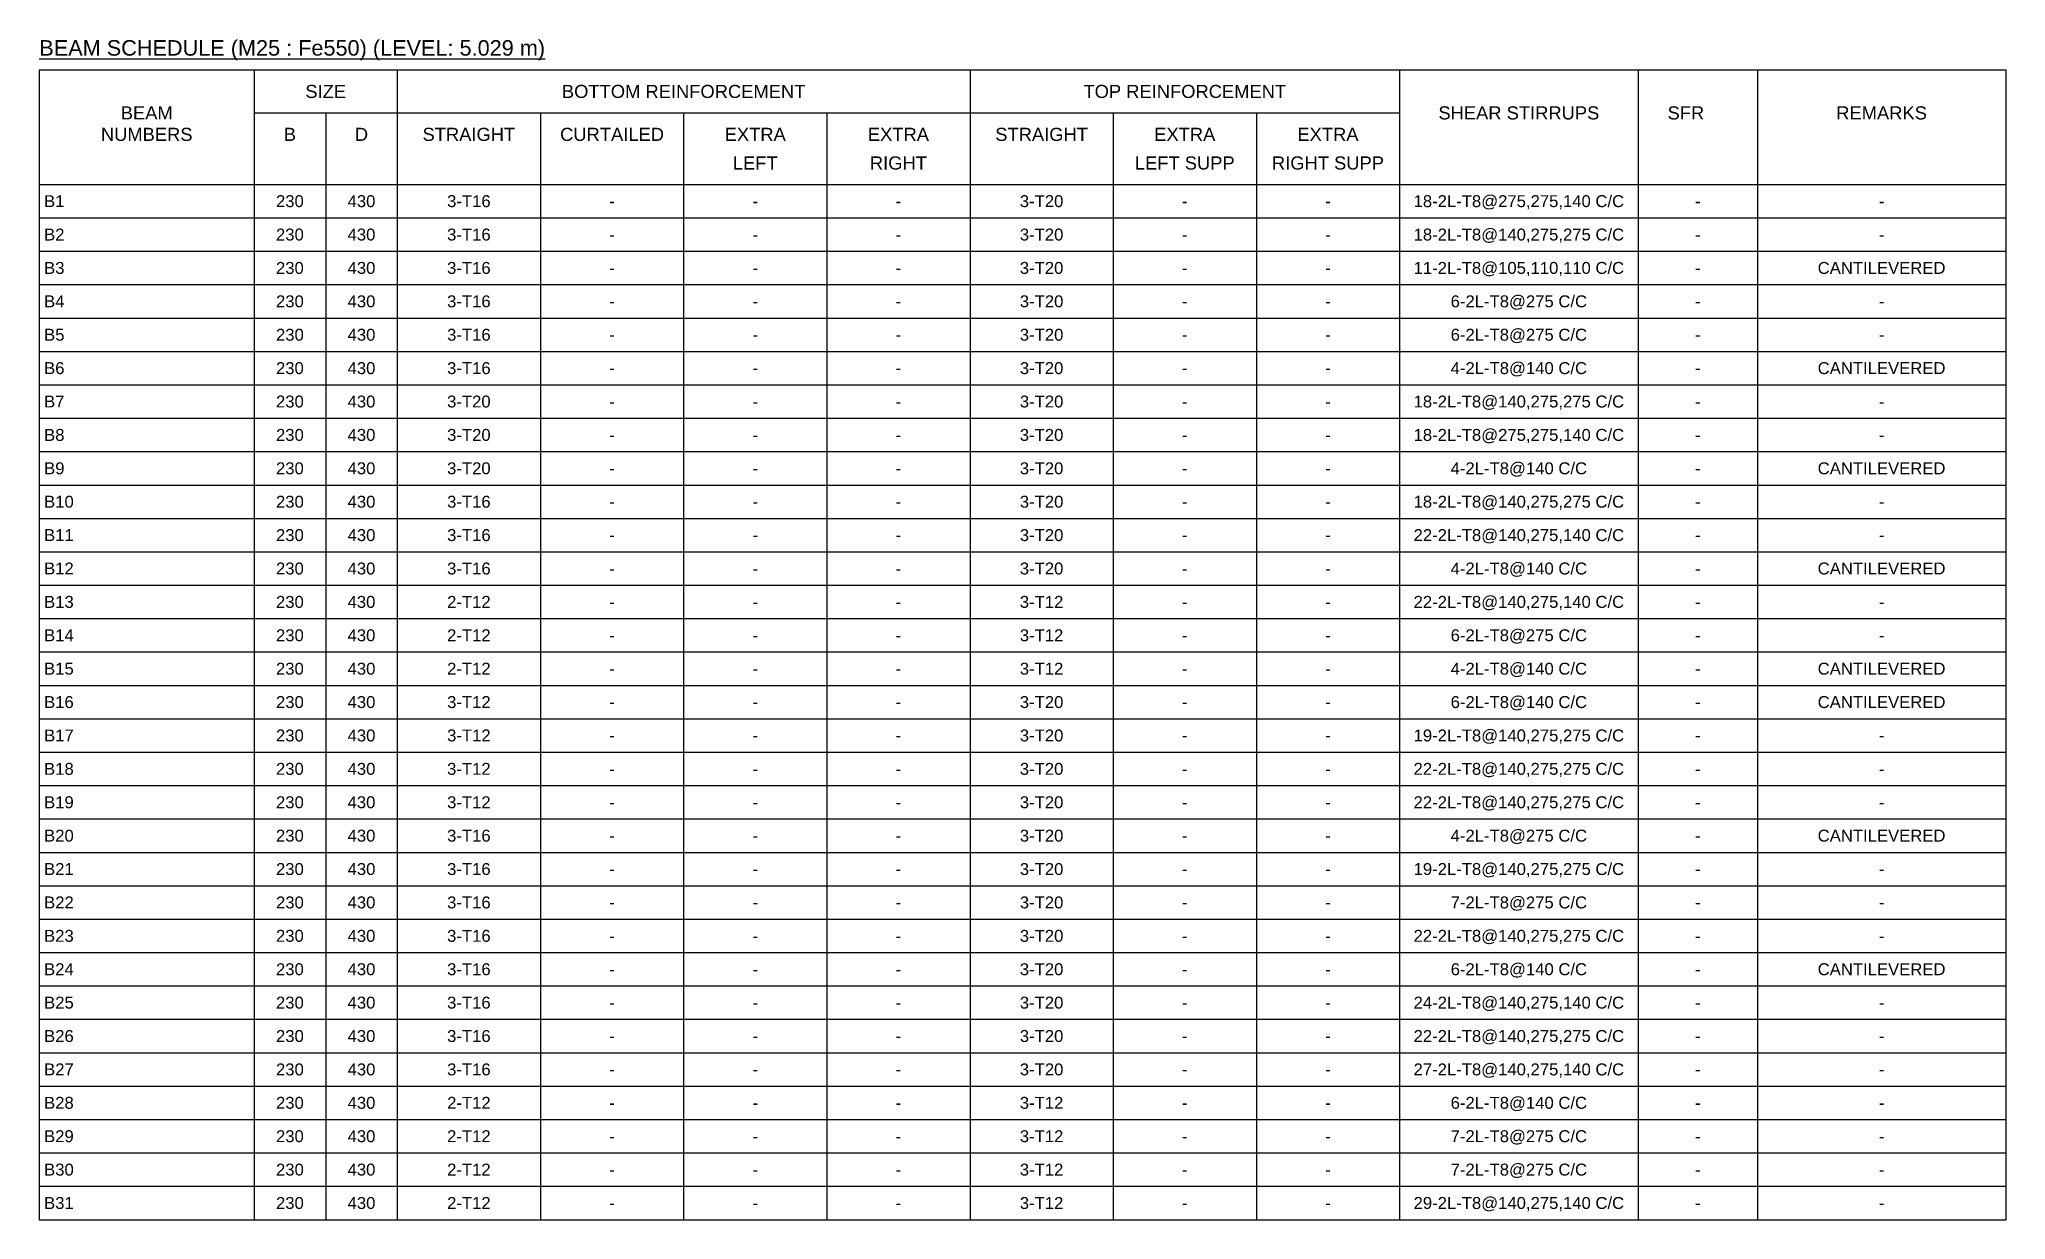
# Model space of a CAD drawing. Header units: inches. Extents: x 0 to 41200, y -24100 to 642.
import ezdxf
from ezdxf.enums import TextEntityAlignment as Align

# ---------------------------------------------------------------- set-up
doc = ezdxf.new("R2010")
doc.units = ezdxf.units.IN
doc.header["$MEASUREMENT"] = 0
for name, color, linetype in [('Schedule Border', 60, 'Continuous'), ('Schedule Header', 4, 'Continuous'), ('Schedule Line', 60, 'Continuous'), ('Text', 31, 'Continuous')]:
    doc.layers.add(name, color=color, linetype=linetype)
doc.styles.add('SC-FGT2', font='sanss___.ttf')
doc.styles.add('SC-FTG1', font='sanss___.ttf')

msp = doc.modelspace()

# ---------------------------------------------------------------- linework, layer by layer
at = {"layer": 'Schedule Border'}
for p, q in [((0, 0), (41200, 0)), ((0, 0), (0, -24100)), ((4500, 0), (4500, -24100)), ((7500, 0), (7500, -24100)), ((19500, 0), (19500, -24100)), ((28500, 0), (28500, -24100)), ((33500, 0), (33500, -24100)), ((36000, 0), (36000, -24100)), ((41200, 0), (41200, -24100)), ((0, -2400), (41200, -2400)), ((0, -24100), (41200, -24100))]:
    msp.add_line(p, q, dxfattribs=at)
at = {"layer": 'Schedule Line'}
for p, q in [((4500, -900), (28500, -900)), ((6000, -900), (6000, -24100)), ((10500, -900), (10500, -24100)), ((13500, -900), (13500, -24100)), ((16500, -900), (16500, -24100)), ((22500, -900), (22500, -24100)), ((25500, -900), (25500, -24100)), ((0, -3100), (41200, -3100)), ((0, -3800), (41200, -3800)), ((0, -4500), (41200, -4500)), ((0, -5200), (41200, -5200)), ((0, -5900), (41200, -5900)), ((0, -6600), (41200, -6600)), ((0, -7300), (41200, -7300)), ((0, -8000), (41200, -8000)), ((0, -8700), (41200, -8700)), ((0, -9400), (41200, -9400)), ((0, -10100), (41200, -10100)), ((0, -10800), (41200, -10800)), ((0, -11500), (41200, -11500)), ((0, -12200), (41200, -12200)), ((0, -12900), (41200, -12900)), ((0, -13600), (41200, -13600)), ((0, -14300), (41200, -14300)), ((0, -15000), (41200, -15000)), ((0, -15700), (41200, -15700)), ((0, -16400), (41200, -16400)), ((0, -17100), (41200, -17100)), ((0, -17800), (41200, -17800)), ((0, -18500), (41200, -18500)), ((0, -19200), (41200, -19200)), ((0, -19900), (41200, -19900)), ((0, -20600), (41200, -20600)), ((0, -21300), (41200, -21300)), ((0, -22000), (41200, -22000)), ((0, -22700), (41200, -22700)), ((0, -23400), (41200, -23400))]:
    msp.add_line(p, q, dxfattribs=at)

# ---------------------------------------------------------------- texts
at = {"layer": 'Schedule Header', "style": 'SC-FTG1'}
msp.add_text('%%UBEAM SCHEDULE (M25 : Fe550) (LEVEL: 5.029 m)', height=325, dxfattribs=at).set_placement((0, 300))
for s, p in [('SIZE', (6000, -450)), ('BOTTOM REINFORCEMENT', (13500, -450)), ('TOP REINFORCEMENT', (24000, -450)), ('BEAM', (2250, -900)), ('SHEAR STIRRUPS', (31000, -900)), ('SFR', (34500, -900)), ('REMARKS', (38600, -900)), ('NUMBERS', (2250, -1350)), ('B', (5250, -1350)), ('D', (6750, -1350)), ('STRAIGHT', (9000, -1350)), ('CURTAILED', (12000, -1350)), ('EXTRA', (15000, -1350)), ('EXTRA', (18000, -1350)), ('STRAIGHT', (21000, -1350)), ('EXTRA', (24000, -1350)), ('EXTRA', (27000, -1350)), ('LEFT', (15000, -1950)), ('RIGHT', (18000, -1950)), ('LEFT SUPP', (24000, -1950)), ('RIGHT SUPP', (27000, -1950))]:
    msp.add_text(s, height=275, dxfattribs=at).set_placement(p, align=Align.MIDDLE)
at = {"layer": 'Text', "style": 'SC-FGT2'}
for s, p in [('B1', (100, -2750)), ('B2', (100, -3450)), ('B3', (100, -4150)), ('B4', (100, -4850)), ('B5', (100, -5550)), ('B6', (100, -6250)), ('B7', (100, -6950)), ('B8', (100, -7650)), ('B9', (100, -8350)), ('B10', (100, -9050)), ('B11', (100, -9750)), ('B12', (100, -10450)), ('B13', (100, -11150)), ('B14', (100, -11850)), ('B15', (100, -12550)), ('B16', (100, -13250)), ('B17', (100, -13950)), ('B18', (100, -14650)), ('B19', (100, -15350)), ('B20', (100, -16050)), ('B21', (100, -16750)), ('B22', (100, -17450)), ('B23', (100, -18150)), ('B24', (100, -18850)), ('B25', (100, -19550)), ('B26', (100, -20250)), ('B27', (100, -20950)), ('B28', (100, -21650)), ('B29', (100, -22350)), ('B30', (100, -23050)), ('B31', (100, -23750))]:
    msp.add_text(s, height=250, dxfattribs=at).set_placement(p, align=Align.MIDDLE_LEFT)
for s, p in [('230', (5250, -2750)), ('430', (6750, -2750)), ('3-T16', (9000, -2750)), ('-', (12000, -2750)), ('-', (15000, -2750)), ('-', (18000, -2750)), ('3-T20', (21000, -2750)), ('-', (24000, -2750)), ('-', (27000, -2750)), ('18-2L-T8@275,275,140 C/C', (31000, -2750)), ('-', (34750, -2750)), ('-', (38600, -2750)), ('230', (5250, -3450)), ('430', (6750, -3450)), ('3-T16', (9000, -3450)), ('-', (12000, -3450)), ('-', (15000, -3450)), ('-', (18000, -3450)), ('3-T20', (21000, -3450)), ('-', (24000, -3450)), ('-', (27000, -3450)), ('18-2L-T8@140,275,275 C/C', (31000, -3450)), ('-', (34750, -3450)), ('-', (38600, -3450)), ('230', (5250, -4150)), ('430', (6750, -4150)), ('3-T16', (9000, -4150)), ('3-T20', (21000, -4150)), ('11-2L-T8@105,110,110 C/C', (31000, -4150)), ('CANTILEVERED', (38600, -4150)), ('-', (12000, -4150)), ('-', (15000, -4150)), ('-', (18000, -4150)), ('-', (24000, -4150)), ('-', (27000, -4150)), ('-', (34750, -4150)), ('230', (5250, -4850)), ('430', (6750, -4850)), ('3-T16', (9000, -4850)), ('-', (12000, -4850)), ('-', (15000, -4850)), ('-', (18000, -4850)), ('3-T20', (21000, -4850)), ('-', (24000, -4850)), ('-', (27000, -4850)), ('6-2L-T8@275 C/C', (31000, -4850)), ('-', (34750, -4850)), ('-', (38600, -4850)), ('230', (5250, -5550)), ('430', (6750, -5550)), ('3-T16', (9000, -5550)), ('-', (12000, -5550)), ('-', (15000, -5550)), ('-', (18000, -5550)), ('3-T20', (21000, -5550)), ('-', (24000, -5550)), ('-', (27000, -5550)), ('6-2L-T8@275 C/C', (31000, -5550)), ('-', (34750, -5550)), ('-', (38600, -5550)), ('230', (5250, -6250)), ('430', (6750, -6250)), ('3-T16', (9000, -6250)), ('3-T20', (21000, -6250)), ('4-2L-T8@140 C/C', (31000, -6250)), ('CANTILEVERED', (38600, -6250)), ('-', (12000, -6250)), ('-', (15000, -6250)), ('-', (18000, -6250)), ('-', (24000, -6250)), ('-', (27000, -6250)), ('-', (34750, -6250)), ('230', (5250, -6950)), ('430', (6750, -6950)), ('3-T20', (9000, -6950)), ('-', (12000, -6950)), ('-', (15000, -6950)), ('-', (18000, -6950)), ('3-T20', (21000, -6950)), ('-', (24000, -6950)), ('-', (27000, -6950)), ('18-2L-T8@140,275,275 C/C', (31000, -6950)), ('-', (34750, -6950)), ('-', (38600, -6950)), ('230', (5250, -7650)), ('430', (6750, -7650)), ('3-T20', (9000, -7650)), ('-', (12000, -7650)), ('-', (15000, -7650)), ('-', (18000, -7650)), ('3-T20', (21000, -7650)), ('-', (24000, -7650)), ('-', (27000, -7650)), ('18-2L-T8@275,275,140 C/C', (31000, -7650)), ('-', (34750, -7650)), ('-', (38600, -7650)), ('230', (5250, -8350)), ('430', (6750, -8350)), ('3-T20', (9000, -8350)), ('3-T20', (21000, -8350)), ('4-2L-T8@140 C/C', (31000, -8350)), ('CANTILEVERED', (38600, -8350)), ('-', (12000, -8350)), ('-', (15000, -8350)), ('-', (18000, -8350)), ('-', (24000, -8350)), ('-', (27000, -8350)), ('-', (34750, -8350)), ('230', (5250, -9050)), ('430', (6750, -9050)), ('3-T16', (9000, -9050)), ('3-T20', (21000, -9050)), ('18-2L-T8@140,275,275 C/C', (31000, -9050)), ('-', (12000, -9050)), ('-', (15000, -9050)), ('-', (18000, -9050)), ('-', (24000, -9050)), ('-', (27000, -9050)), ('-', (34750, -9050)), ('-', (38600, -9050)), ('230', (5250, -9750)), ('430', (6750, -9750)), ('3-T16', (9000, -9750)), ('-', (12000, -9750)), ('-', (15000, -9750)), ('-', (18000, -9750)), ('3-T20', (21000, -9750)), ('-', (24000, -9750)), ('-', (27000, -9750)), ('22-2L-T8@140,275,140 C/C', (31000, -9750)), ('-', (34750, -9750)), ('-', (38600, -9750)), ('230', (5250, -10450)), ('430', (6750, -10450)), ('3-T16', (9000, -10450)), ('-', (12000, -10450)), ('-', (15000, -10450)), ('-', (18000, -10450)), ('3-T20', (21000, -10450)), ('-', (24000, -10450)), ('-', (27000, -10450)), ('4-2L-T8@140 C/C', (31000, -10450)), ('-', (34750, -10450)), ('CANTILEVERED', (38600, -10450)), ('230', (5250, -11150)), ('430', (6750, -11150)), ('2-T12', (9000, -11150)), ('3-T12', (21000, -11150)), ('22-2L-T8@140,275,140 C/C', (31000, -11150)), ('-', (12000, -11150)), ('-', (15000, -11150)), ('-', (18000, -11150)), ('-', (24000, -11150)), ('-', (27000, -11150)), ('-', (34750, -11150)), ('-', (38600, -11150)), ('230', (5250, -11850)), ('430', (6750, -11850)), ('2-T12', (9000, -11850)), ('-', (12000, -11850)), ('-', (15000, -11850)), ('-', (18000, -11850)), ('3-T12', (21000, -11850)), ('-', (24000, -11850)), ('-', (27000, -11850)), ('6-2L-T8@275 C/C', (31000, -11850)), ('-', (34750, -11850)), ('-', (38600, -11850)), ('230', (5250, -12550)), ('430', (6750, -12550)), ('2-T12', (9000, -12550)), ('-', (12000, -12550)), ('-', (15000, -12550)), ('-', (18000, -12550)), ('3-T12', (21000, -12550)), ('-', (24000, -12550)), ('-', (27000, -12550)), ('4-2L-T8@140 C/C', (31000, -12550)), ('-', (34750, -12550)), ('CANTILEVERED', (38600, -12550)), ('230', (5250, -13250)), ('430', (6750, -13250)), ('3-T12', (9000, -13250)), ('3-T20', (21000, -13250)), ('6-2L-T8@140 C/C', (31000, -13250)), ('CANTILEVERED', (38600, -13250)), ('-', (12000, -13250)), ('-', (15000, -13250)), ('-', (18000, -13250)), ('-', (24000, -13250)), ('-', (27000, -13250)), ('-', (34750, -13250)), ('230', (5250, -13950)), ('430', (6750, -13950)), ('3-T12', (9000, -13950)), ('-', (12000, -13950)), ('-', (15000, -13950)), ('-', (18000, -13950)), ('3-T20', (21000, -13950)), ('-', (24000, -13950)), ('-', (27000, -13950)), ('19-2L-T8@140,275,275 C/C', (31000, -13950)), ('-', (34750, -13950)), ('-', (38600, -13950)), ('230', (5250, -14650)), ('430', (6750, -14650)), ('3-T12', (9000, -14650)), ('-', (12000, -14650)), ('-', (15000, -14650)), ('-', (18000, -14650)), ('3-T20', (21000, -14650)), ('-', (24000, -14650)), ('-', (27000, -14650)), ('22-2L-T8@140,275,275 C/C', (31000, -14650)), ('-', (34750, -14650)), ('-', (38600, -14650)), ('230', (5250, -15350)), ('430', (6750, -15350)), ('3-T12', (9000, -15350)), ('3-T20', (21000, -15350)), ('22-2L-T8@140,275,275 C/C', (31000, -15350)), ('-', (12000, -15350)), ('-', (15000, -15350)), ('-', (18000, -15350)), ('-', (24000, -15350)), ('-', (27000, -15350)), ('-', (34750, -15350)), ('-', (38600, -15350)), ('230', (5250, -16050)), ('430', (6750, -16050)), ('3-T16', (9000, -16050)), ('-', (12000, -16050)), ('-', (15000, -16050)), ('-', (18000, -16050)), ('3-T20', (21000, -16050)), ('-', (24000, -16050)), ('-', (27000, -16050)), ('4-2L-T8@275 C/C', (31000, -16050)), ('-', (34750, -16050)), ('CANTILEVERED', (38600, -16050)), ('230', (5250, -16750)), ('430', (6750, -16750)), ('3-T16', (9000, -16750)), ('-', (12000, -16750)), ('-', (15000, -16750)), ('-', (18000, -16750)), ('3-T20', (21000, -16750)), ('-', (24000, -16750)), ('-', (27000, -16750)), ('19-2L-T8@140,275,275 C/C', (31000, -16750)), ('-', (34750, -16750)), ('-', (38600, -16750)), ('230', (5250, -17450)), ('430', (6750, -17450)), ('3-T16', (9000, -17450)), ('-', (12000, -17450)), ('-', (15000, -17450)), ('-', (18000, -17450)), ('3-T20', (21000, -17450)), ('-', (24000, -17450)), ('-', (27000, -17450)), ('7-2L-T8@275 C/C', (31000, -17450)), ('-', (34750, -17450)), ('-', (38600, -17450)), ('230', (5250, -18150)), ('430', (6750, -18150)), ('3-T16', (9000, -18150)), ('3-T20', (21000, -18150)), ('22-2L-T8@140,275,275 C/C', (31000, -18150)), ('-', (12000, -18150)), ('-', (15000, -18150)), ('-', (18000, -18150)), ('-', (24000, -18150)), ('-', (27000, -18150)), ('-', (34750, -18150)), ('-', (38600, -18150)), ('230', (5250, -18850)), ('430', (6750, -18850)), ('3-T16', (9000, -18850)), ('-', (12000, -18850)), ('-', (15000, -18850)), ('-', (18000, -18850)), ('3-T20', (21000, -18850)), ('-', (24000, -18850)), ('-', (27000, -18850)), ('6-2L-T8@140 C/C', (31000, -18850)), ('-', (34750, -18850)), ('CANTILEVERED', (38600, -18850)), ('230', (5250, -19550)), ('430', (6750, -19550)), ('3-T16', (9000, -19550)), ('-', (12000, -19550)), ('-', (15000, -19550)), ('-', (18000, -19550)), ('3-T20', (21000, -19550)), ('-', (24000, -19550)), ('-', (27000, -19550)), ('24-2L-T8@140,275,140 C/C', (31000, -19550)), ('-', (34750, -19550)), ('-', (38600, -19550)), ('230', (5250, -20250)), ('430', (6750, -20250)), ('3-T16', (9000, -20250)), ('3-T20', (21000, -20250)), ('22-2L-T8@140,275,275 C/C', (31000, -20250)), ('-', (12000, -20250)), ('-', (15000, -20250)), ('-', (18000, -20250)), ('-', (24000, -20250)), ('-', (27000, -20250)), ('-', (34750, -20250)), ('-', (38600, -20250)), ('230', (5250, -20950)), ('430', (6750, -20950)), ('3-T16', (9000, -20950)), ('-', (12000, -20950)), ('-', (15000, -20950)), ('-', (18000, -20950)), ('3-T20', (21000, -20950)), ('-', (24000, -20950)), ('-', (27000, -20950)), ('27-2L-T8@140,275,140 C/C', (31000, -20950)), ('-', (34750, -20950)), ('-', (38600, -20950)), ('230', (5250, -21650)), ('430', (6750, -21650)), ('2-T12', (9000, -21650)), ('-', (12000, -21650)), ('-', (15000, -21650)), ('-', (18000, -21650)), ('3-T12', (21000, -21650)), ('-', (24000, -21650)), ('-', (27000, -21650)), ('6-2L-T8@140 C/C', (31000, -21650)), ('-', (34750, -21650)), ('-', (38600, -21650)), ('230', (5250, -22350)), ('430', (6750, -22350)), ('2-T12', (9000, -22350)), ('3-T12', (21000, -22350)), ('7-2L-T8@275 C/C', (31000, -22350)), ('-', (12000, -22350)), ('-', (15000, -22350)), ('-', (18000, -22350)), ('-', (24000, -22350)), ('-', (27000, -22350)), ('-', (34750, -22350)), ('-', (38600, -22350)), ('230', (5250, -23050)), ('430', (6750, -23050)), ('2-T12', (9000, -23050)), ('-', (12000, -23050)), ('-', (15000, -23050)), ('-', (18000, -23050)), ('3-T12', (21000, -23050)), ('-', (24000, -23050)), ('-', (27000, -23050)), ('7-2L-T8@275 C/C', (31000, -23050)), ('-', (34750, -23050)), ('-', (38600, -23050)), ('230', (5250, -23750)), ('430', (6750, -23750)), ('2-T12', (9000, -23750)), ('-', (12000, -23750)), ('-', (15000, -23750)), ('-', (18000, -23750)), ('3-T12', (21000, -23750)), ('-', (24000, -23750)), ('-', (27000, -23750)), ('29-2L-T8@140,275,140 C/C', (31000, -23750)), ('-', (34750, -23750)), ('-', (38600, -23750))]:
    msp.add_text(s, height=250, dxfattribs=at).set_placement(p, align=Align.MIDDLE_CENTER)

doc.saveas('drawing.dxf')
